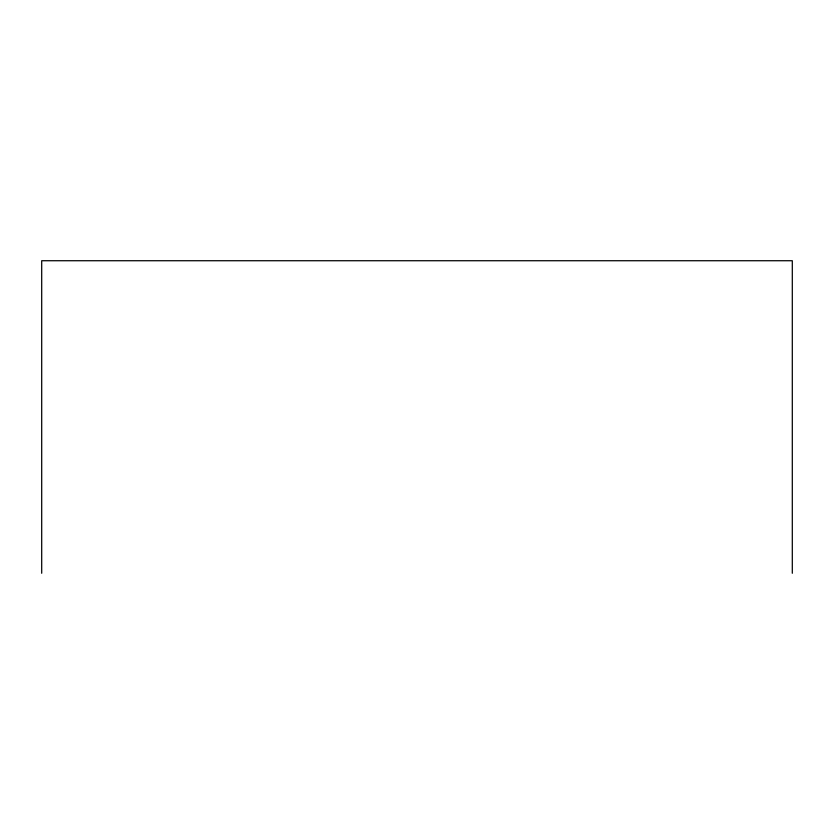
<?xml version="1.0" encoding="UTF-8"?>
<svg xmlns="http://www.w3.org/2000/svg" width="834" height="834" viewBox="0 0 834 834"><rect width="100%" height="100%" fill="white"/><g stroke="black" fill="none" stroke-linecap="round" stroke-linejoin="round"><path stroke-width="1.25" d="M792.3 573.271L792.3 260.729L41.7 260.729L41.7 573.271"/></g></svg>
